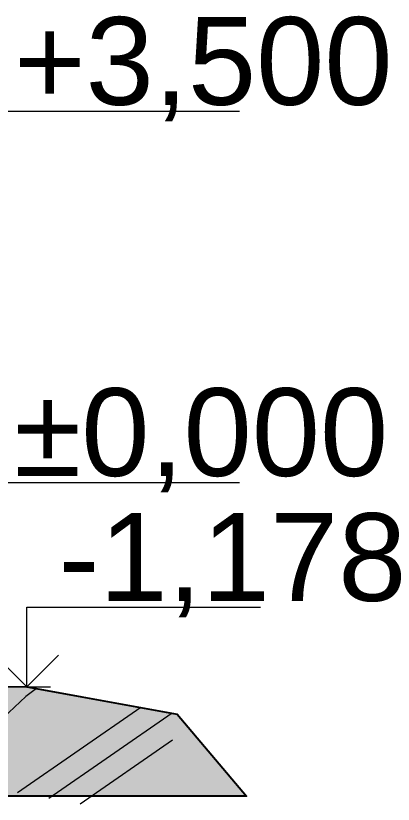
# Model space of a CAD drawing. Extents: x 8 to 21351, y 0 to 420.
# Drawn here: x 19223.56 to 19241.34, y 126.38 to 163.56 of the extents above; entities that cross this region are included whole.
import ezdxf

# ---------------------------------------------------------------- set-up
doc = ezdxf.new("R2010")
doc.units = 0
doc.styles.add('TEYPDFCAD_TEXT', font='arial.ttf')

msp = doc.modelspace()

# ---------------------------------------------------------------- hatches: boundary and pattern name
at = {"true_color": 0xffffff}
msp.add_hatch(color=0, dxfattribs=at).paths.add_polyline_path([(19096.741, 134.054), (19098.261, 133.584), (19103.226, 133.331), (19134.988, 133.057), (19164.597, 133.057), (19186.23, 133.057), (19188.917, 133.036), (19192.689, 132.974), (19197.542, 132.813), (19213.173, 132.807), (19215.551, 132.054), (19224.076, 131.916), (19231.167, 130.634), (19234.43, 126.761), (19096.741, 126.761)])

# ---------------------------------------------------------------- linework, layer by layer
at = {"color": 7, "lineweight": 15}
for p, q in [((19221.974, 159.057), (19234.094, 159.057)), ((19221.974, 141.557), (19234.094, 141.557)), ((19224.076, 131.916), (19224.076, 135.666)), ((19224.076, 135.666), (19235.094, 135.666)), ((19224.076, 131.916), (19222.576, 133.416)), ((19225.576, 133.416), (19224.076, 131.916)), ((19224.076, 131.916), (19216.539, 132.038)), ((19224.076, 131.916), (19222.951, 131.916)), ((19224.53, 131.834), (19224.032, 131.459)), ((19224.53, 131.834), (19224.076, 131.916)), ((19224.076, 131.916), (19225.201, 131.916)), ((19231.167, 130.634), (19224.53, 131.834)), ((19224.032, 131.459), (19219.296, 127.006)), ((19229.45, 130.945), (19223.641, 126.914)), ((19230.927, 130.678), (19225.117, 126.647)), ((19230.944, 129.399), (19226.593, 126.38))]:
    msp.add_line(p, q, dxfattribs=at)
at = {"color": 0, "true_color": 0xffffff}
msp.add_lwpolyline([(19096.741, 134.054), (19098.261, 133.584), (19103.226, 133.331), (19134.988, 133.057), (19164.597, 133.057), (19186.23, 133.057), (19188.917, 133.036), (19192.689, 132.974), (19197.542, 132.813), (19213.173, 132.807), (19215.551, 132.054), (19224.076, 131.916), (19231.167, 130.634), (19234.43, 126.761), (19096.741, 126.761)], close=True, dxfattribs=at)

# ---------------------------------------------------------------- texts
at = {"color": 7, "style": 'TEYPDFCAD_TEXT'}
for s, p in [('+3,500', (19223.472, 159.356)), ('±0,000', (19223.472, 141.857)), ('-1,178', (19225.575, 135.966))]:
    msp.add_text(s, height=4.1381, dxfattribs=at).set_placement(p)

doc.saveas('drawing.dxf')
